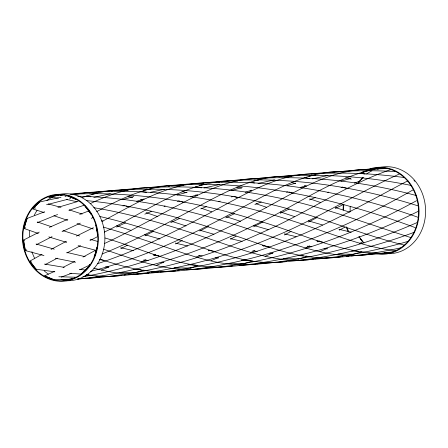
<?xml version="1.0" encoding="UTF-8"?>
<svg xmlns="http://www.w3.org/2000/svg" width="448" height="448" viewBox="0 0 448 448"><rect width="100%" height="100%" fill="white"/><g stroke="black" fill="none" stroke-linecap="round" stroke-linejoin="round"><path stroke-width="0.67" d="M94.545 256.978L96.902 247.19M27.222 218.534L23.828 228.407L38.332 233.492M97.418 247.145L94.03 257.018L94.618 257.432M32.911 208.785L39.211 202.082L58.677 197.798M82.04 273.47L88.334 266.767L89.438 266.302M363.261 177.402L359.666 181.233L354.278 183.075M85.439 205.979L84.997 206.405L91.566 214.329M39.726 202.037L32.396 208.83L44.206 212.593M88.85 266.722L81.525 273.515L81.928 273.739M359.15 181.278L363.059 177.654M68.046 195.95L67.715 196.129L76.877 199.612M42.05 254.307L29.686 261.223L36.249 269.147M66.959 252.969L80.5 245.65M95.855 250.107L83.02 257.04M120.77 248.763L127.422 245.157M175.683 243.964L182.342 240.358M230.591 239.17L236.141 236.163M291.06 231.358L284.407 234.965M339.315 230.166L344.854 227.164M102.021 221.441C134.036 204.747 166.494 183.529 203.857 183.081M413.554 189.577C335.944 234.069 250.292 268.475 159.919 272.054M51.055 249.441L66.444 241.248M57.299 258.182L45.035 264.684M26.729 249.833L25.57 250.454L23.218 240.223L39.278 232.081M416.567 200.682C345.856 239.45 267.495 266.42 186.43 269.769M96.718 211.585C123.463 197.316 152.578 183.288 183.736 185.629M89.97 240.604L97.311 236.762M144.917 235.794L153.518 231.308M253.602 226.806L263.026 221.894M308.549 221.995L317.15 217.51M36.232 244.782L52.03 236.628M199.864 230.983L208.482 226.492M74.85 261.369L63.123 267.333M99.91 259.913L100.906 259.392M155.786 254.615L153.793 255.657M208.667 250.886L209.664 250.365M263.542 246.114L264.544 245.594M319.418 240.817L317.425 241.858M104.317 232.103C146.882 211.966 188.076 178.545 237.709 180.998M76.401 236.102L93.374 227.696M407.887 180.79C368.682 201.298 330.288 223.698 288.926 239.73C241.298 258.714 190.786 270.682 139.586 273.93M145.981 259.627L141.226 261.957M254.75 250.589L250.942 252.454M309.613 245.829L305.805 247.705M418.869 210.969C353.114 244.244 280.683 265.524 206.763 267.786M199.886 255.349L196.084 257.202M90.16 264.863L79.873 269.73M62.048 231.672L80.293 223.132M116.592 227.069L125.586 222.779M170.694 222.69L179.676 218.394M225.686 217.874L234.674 213.578M280.23 213.27L289.223 208.981M335.216 208.46L343.308 204.596M359.722 243.404L363.003 241.595L359.061 236.841M90.16 203.694C109.06 194.617 129.511 187.443 150.735 187.673M104.692 243.404C134.904 229.432 163.565 212.419 193.25 197.411C211.652 188.261 231.174 180.163 251.905 178.752M49.308 227.377L67.85 219.24M273.179 252.801L265.003 256.385M54.69 271.342L44.374 275.946L53.536 279.423M218.327 257.544L211.058 260.73M108.623 267.019L101.371 270.183M163.475 262.282L156.212 265.457M327.107 248.483L319.85 251.658M25.749 227.73L24.343 228.362L26.706 218.579L44.682 211.781M417.525 222.37C361.514 247.195 301.09 262.556 239.786 265.222M144.827 214.15L151.642 211.282M399.678 173.846C356.63 193.262 316.865 219.363 273.006 237.143C220.31 259.605 163.839 273.605 106.562 276.59M91.252 218.333L93.19 217.51M254.884 204.534L261.223 201.88M309.428 199.937L315.274 197.484M37.19 222.729L56.028 215.113M200.822 208.93L206.679 206.478M102.026 253.994C139.961 238.801 175.504 218.529 211.512 199.394C232.355 188.619 254.302 178.282 278.046 176.546M71.753 273.213L61.242 277.105M79.727 214.413L88.861 210.918M164.108 206.304L165.122 205.912M218.652 201.701L220.17 201.118M327.74 192.506L328.754 192.114M56.538 214.917L57.557 214.53M414.198 232.288C365.31 250.628 313.527 261.425 261.313 263.189M82.146 197.607C92.534 193.838 103.37 191.162 114.414 190.344M231.482 196.946L232.523 196.577M122.914 205.957L123.956 205.587M177.458 201.359L178.5 200.99M286.546 192.158L287.588 191.789M341.09 187.561L342.653 187.006M68.886 210.37L84.23 205.206M97.451 263.698C146.233 247.794 191.436 223.121 236.326 198.682C260.753 185.842 286.972 173.331 315.224 173.88M143.914 270.094L135.358 272.653M252.717 260.994L244.16 263.525M197.882 265.686L190.182 267.977M361.514 251.888L352.122 254.615M190.641 196.874L197.63 194.656M245.185 192.27L251.63 190.221M136.634 201.298L142.542 199.422M300.266 187.499L306.174 185.623M306.684 256.581L298.144 259.073M88.217 275.072L84.784 276.142M57.943 207.357L78.131 201.387M143.086 199.254L144.166 198.918M34.535 208.286L35.616 207.95M391.054 169.54C346.22 184.526 307.423 212.8 264.197 231.526C208.471 257.46 148.26 274.355 86.817 278.41M122.774 199.601L133.784 196.487M231.319 190.568L242.318 187.438M408.576 241.198C374.875 251.222 340.082 257.622 304.998 260.014M177.318 195.003L187.219 192.192M340.95 181.205L350.851 178.394M287.498 185.483L295.753 183.142M46.553 204.747L67.799 199.282M90.468 271.382C146.026 257.404 197.926 232.271 247.772 204.534C278.292 188.227 310.626 169.495 346.506 171.786M133.661 273.084L134.506 272.871M93.806 197.389L110.342 193.766M258.003 183.456L274.551 179.855M312.547 178.858L327.947 175.482M204.025 187.925L219.43 184.565M150.612 192.259L164.31 189.28M69.496 198.89L70.633 198.632M158.105 271.348L151.368 272.681M212.089 266.879L204.512 268.302M375.721 253.081L368.984 254.374M400.792 247.828C375.586 253.372 349.922 256.866 324.15 258.222M377.67 169.002L383.488 167.742M102.435 276.198L97.384 277.183M266.073 262.399L256.81 264.023M320.051 257.925L315 258.882M73.965 194.555L85.747 192.763L96.757 192.276M57.898 195.11L48.462 197.014L58.481 198.106M377.233 169.053L383.303 167.826M59.254 197.686L60.984 197.355M143.528 190.243L146.423 189.717M199.231 185.433L200.39 185.22M253.775 180.835L258.994 179.906M362.863 171.634L369.247 170.509M308.902 176.126L315.868 174.91M65.033 196.605L66.192 196.398M200.967 185.119L205.615 184.307M82.818 276.786C142.262 266.442 198.828 243.673 251.742 215.113C288.837 196.734 325.22 169.674 368.346 169.277M91.879 194.314L97.11 193.407M147.006 189.61L151.654 188.81M124.387 274.988L125.227 274.848M74.676 278.163L63.862 280.398L69.188 279.95M96.544 277.323L88.127 278.359L78.803 278.723M179.211 270.34L177.531 270.603M342.003 256.682L342.843 256.542M232.355 265.966L230.67 266.207M313.32 259.146L310.794 259.493M53.659 196.274L48.978 196.974L57.383 195.154L63.974 194.69M107.615 191.761L108.786 191.593M54.242 196.19L56 195.944M218.462 182.314L219.638 182.146M286.339 261.447L283.814 261.783M393.758 251.81L372.557 254.341L351.249 255.909M148.842 273.067C130.396 275.806 111.642 272.905 93.794 268.083M111.132 191.262L112.308 191.106M340.323 256.928L333.586 257.656M121.862 275.363C110.124 277.015 98.157 276.517 86.492 274.562M57.764 195.703L58.94 195.546M221.396 181.905L223.16 181.67M202.826 268.548C168.504 273.207 135.397 259.638 103.432 249.189M366.464 254.75C329.98 259.638 294.991 244.216 261.055 233.346C202.037 212.643 140.459 197.372 77.638 196.218M168.028 186.346L169.792 186.116M332.248 172.474L335.188 172.099M67.038 280.006L65.358 280.218M60.11 195.395L62.462 195.093M114.654 190.792C168.566 183.719 223.597 186.418 276.769 197.546C322.739 206.612 366.537 223.546 411.062 237.647M278.88 176.921C320.51 171.545 362.846 171.886 404.432 177.565M175.846 270.844C150.035 274.406 124.398 267.081 100.066 259.218M89.572 192.847L90.748 192.696M224.924 181.446C288.77 173.152 354.015 178.886 416.102 195.474M171.556 185.898C254.996 174.815 339.741 189.594 418.533 217.465M254.38 178.898C306.454 172.374 359.537 174.938 410.928 185.394M335.776 172.026L361.777 169.546L388.416 168.51M382.642 167.782C335.815 174.821 297.422 205.688 255.231 224.767C199.814 252.666 139.905 272.457 78.047 279.059M229.83 266.314C186.262 271.202 145.628 249.816 104.972 237.972M146.468 187.953C237.832 175.683 329.7 196.062 415.173 227.584M201.012 183.355C274.187 174.126 348.79 183.904 418.835 206.119M364.644 169.557L381.769 167.793M255.97 264.13C220.08 268.419 185.758 253.389 152.37 242.682L125.569 233.811L103.421 227.086M93.1 192.41C150.987 185.422 209.994 189.795 266.605 203.437C313.645 213.797 357.868 233.688 404.55 245.185M311.282 174.014C339.427 170.666 367.875 169.887 396.161 171.623M309.954 259.594C283.136 262.847 256.738 254.643 231.549 246.417C186.441 230.888 140.991 215.415 93.766 207.693M282.974 261.884C259.93 264.617 237.003 258.782 215.174 251.944C176.96 239.49 139.166 225.406 99.893 216.513M64.518 280.314L63.347 280.442L73.651 278.583M70.123 194.202C153.513 184.458 237.602 200.754 316.002 228.883L327.863 232.926C350.022 240.302 372.316 248.31 395.707 250.617M389.256 252.969L387.57 253.098M387.576 253.07L370.401 253.988M304.405 260.053L293.149 260.674M86.223 278.454L79.71 278.846M278.891 176.484L291.676 176.366M115.254 190.282L128.044 190.165M332.746 257.718C295.271 259.857 260.159 243.242 225.204 232.456C180.13 217.123 133.694 205.055 86.19 200.592M138.992 273.969L133.067 274.305M252.75 178.696L261.246 178.489M386.725 253.154C340.654 254.738 298.62 231.773 255.198 219.918C196.028 201.298 133.801 191.089 71.68 194.258M322.963 258.283L312.894 258.681M77.336 278.964L79.117 278.874M104.787 276.685L95.9 277.043M348.874 256.026L346.506 256.127M158.144 272.143L151.631 272.406M62.966 194.751L63.812 194.718M128.923 274.501L130.698 274.422M368.032 254.066L369.807 254.01M70.23 279.255L53.021 279.468L44.89 275.901M147.487 272.53L149.262 272.479M191.391 268.072L174.339 267.814M245.347 263.474L229.471 263.234M353.259 254.279L337.977 254.016M298.715 258.877L283.427 258.614M135.078 272.675L119.213 272.39M69.994 196.095L68.23 196.084L76.362 199.651L77.571 199.83M76.412 277.25L58.822 276.752M305.861 256.038L307.031 256.088M251.317 260.635L241.427 260.092M87.102 274.406L88.267 274.462M196.19 265.21L188.042 264.762M141.064 269.78L133.498 269.36M358.658 251.356L351.68 250.964M303.531 255.926L298.295 255.634M81.278 274.103L69.703 273.291M85.663 270.06L79.414 269.371M218.478 258.042L215.645 257.712M54.841 271.841L35.734 269.186L30.201 261.178L31.254 261.402M327.566 248.842L324.167 248.45M272.451 253.378L269.623 253.047M163.929 262.64L161.101 262.31M108.819 267.176L105.426 266.778M249.122 182.129L254.542 183.002M311.83 246.814L307.39 246.154M257.281 251.412L252.846 250.751M148.193 260.613L143.758 259.946M202.182 255.931L198.85 255.433M195.177 186.816L201.522 187.88M64.271 267.366L44.565 264.068M86.386 196.062L90.905 196.801M89.214 264.55L90.317 264.718M304.864 177.705L309.389 178.455M141.232 191.503L146.67 192.422M359.705 173.152L365.154 174.082M268.156 246.652L269.248 246.842M322.706 242.054L316.753 240.968M214.161 251.345L208.202 250.27M159.068 255.853L153.115 254.766M267.613 246.557L262.209 245.566M103.981 260.355L99.652 259.566M75.527 262.254L55.311 258.194M66.634 199.466L76.961 201.751M85.271 256.693L66.713 252.398M242.122 241.399L230.345 238.599M133.549 250.712L120.753 247.671M351.21 232.198L338.929 229.275M296.145 236.678L284.385 233.873M187.572 245.997L175.297 243.074M345.565 177.778L351.288 179.155M236.79 187.046L241.556 188.194M181.933 191.576L186.693 192.713M291.648 182.521L295.462 183.434M128.016 196.319L132.787 197.473M43.96 255.573L25.049 250.499L23.733 240.178L24.634 240.464M48.182 203.913L60.956 207.357M95.962 250.354L78.109 245.678M54.27 249.166L36.086 243.986M268.542 229.701L253.803 225.445M159.942 239.036L144.71 234.646M322.605 224.969L308.347 220.847M213.998 234.304L199.724 230.188M304.27 185.786L306.275 186.357M195.513 195.076L197.523 195.653M140.638 199.578L142.643 200.155M250.393 190.574L251.395 190.859M97.703 241.461L90.166 239.243M66.651 242.39L48.815 236.902M124.085 205.369L125.138 205.699M69.188 209.854L82.135 214.054M79.626 236.006L62.966 230.614M288.77 191.901L293.031 193.262M233.873 196.386L238.129 197.747M178.976 200.878L180.034 201.208M343.666 187.41L347.934 188.782M349.658 212.162L335.266 207.474M294.666 216.619L280.297 211.932M240.57 221.357L226.604 216.815M186.026 225.954L171.634 221.273M131.034 230.412L116.665 225.73M181.093 201.544L183.226 202.233M126.196 206.035L129.399 207.06M93.307 229.034L77.05 223.574M53.917 215.746L67.525 220.332M51.705 226.828L37.414 221.967M309.747 198.839L320.376 202.457M255.976 203.7L266.633 207.329M201.046 208.169L211.686 211.792M146.115 212.638L157.948 216.664M92.344 217.498L93.503 217.896M101.797 220.718L103.001 221.127M358.926 236.488L362.488 241.634M85.91 206.937L91.045 214.374M95.682 225.098L97.877 234.646M96.286 225.742L97.513 235.374M379.994 167.384A43.551 37.923 85.2 0 1 425.326 205.962A43.551 37.923 85.2 0 1 389.116 253.714M369.841 168.902A43.551 37.923 85.2 0 1 418.998 209.356A43.551 37.923 85.2 0 1 373.918 253.282M348.326 231.868A43.551 37.923 85.2 0 1 346.102 226.722M343.123 210.017A43.551 37.923 85.2 0 1 343.414 204.344M360.836 173.415A43.551 37.923 85.2 0 1 364.084 171.405M386.641 253.131A43.019 37.458 85.2 0 1 384.194 252.896M364.028 242.962A43.019 37.458 85.2 0 1 363.087 242.032M361.284 240.072A43.019 37.458 85.2 0 1 360.427 239.047M350.202 211.814A43.019 37.458 85.2 0 1 350.196 206.662M357.739 183.462A43.019 37.458 85.2 0 1 359.285 181.317M361.827 178.338A43.019 37.458 85.2 0 1 362.729 177.414M366.604 174.065A43.019 37.458 85.2 0 1 371.941 170.755M413.986 180.331A43.019 37.458 85.2 0 1 414.842 181.356M371.157 169.053A43.019 37.458 85.2 0 1 418.533 209.373A43.019 37.458 85.2 0 1 375.211 253.036M348.729 231.61A43.019 37.458 85.2 0 1 347.026 227.825M343.588 210.022A43.019 37.458 85.2 0 1 343.879 204.422M362.135 173.174A43.019 37.458 85.2 0 1 365.4 171.31M60.491 194.197A43.551 37.923 85.2 0 1 104.782 235.138A43.551 37.923 85.2 0 1 65.906 280.706M58.061 194.706A43.551 37.923 85.2 0 1 59.27 194.432M67.15 280.218A43.019 37.458 85.2 0 1 61.034 279.53M48.367 274.098A43.019 37.458 85.2 0 1 44.268 270.894M34.552 258.104A43.019 37.458 85.2 0 1 31.898 251.703M29.411 236.516A43.019 37.458 85.2 0 1 29.702 230.916M34.317 215.13A43.019 37.458 85.2 0 1 37.016 210.504M46.911 200.368A43.019 37.458 85.2 0 1 52.343 197.266M56.98 195.546A43.019 37.458 85.2 0 1 58.167 195.227M26.208 217.89A43.551 37.923 85.2 0 0 63.09 281.26A43.551 37.923 85.2 0 0 91.801 214.239A43.551 37.923 85.2 0 0 26.208 217.89M26.628 218.137A43.019 37.458 85.2 0 0 63.056 280.728A43.019 37.458 85.2 0 0 91.414 214.53A43.019 37.458 85.2 0 0 26.628 218.137"/></g></svg>
